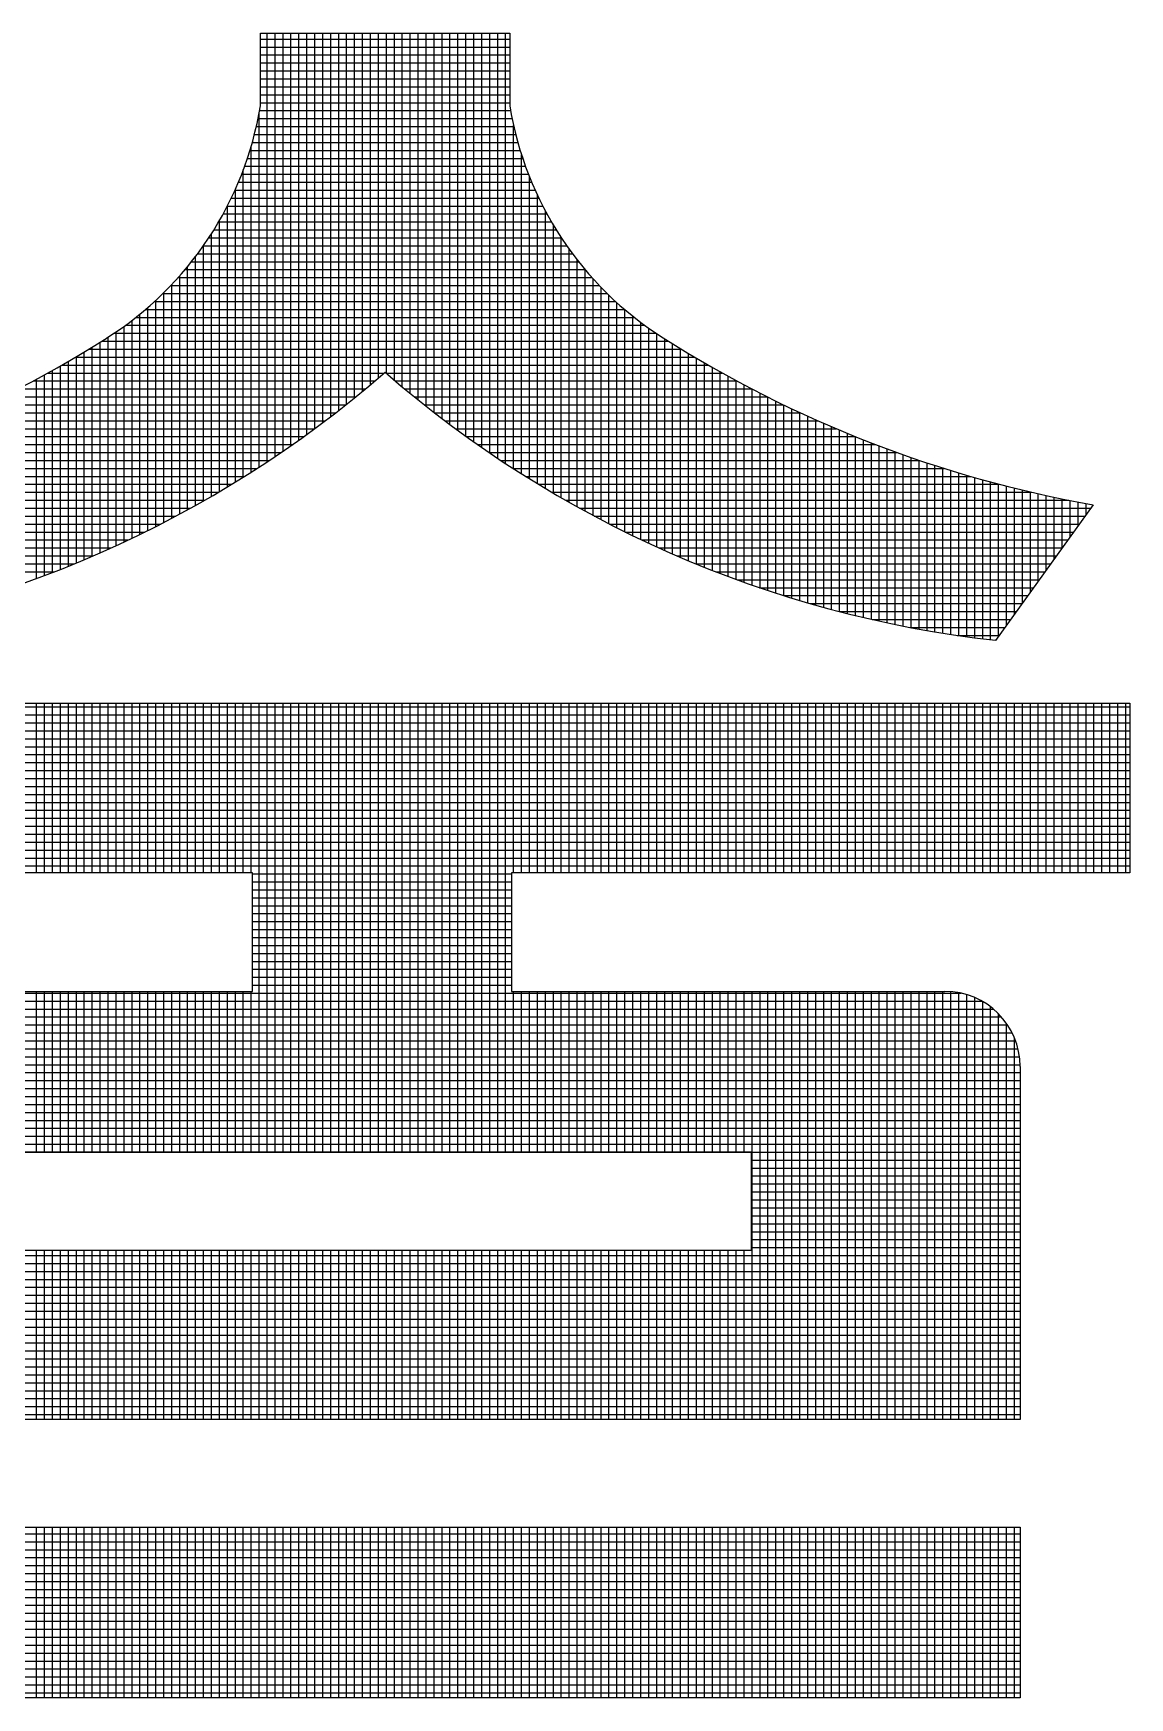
# Model space of a CAD drawing. Header units: inches. Extents: x 947 to 1788, y 0 to 594.
# Drawn here: x 1677.813 to 1680.208, y 102.36 to 105.995 of the extents above; entities that cross this region are included whole.
import ezdxf

# ---------------------------------------------------------------- set-up
doc = ezdxf.new("R2010")
doc.units = ezdxf.units.IN
doc.header["$MEASUREMENT"] = 0
doc.layers.add('BG ÇÑ±¹Áö¿ª³\xad¹æ±â¼úÁÖ½ÄÈ¸»ç CI', color=7, linetype='Continuous')

msp = doc.modelspace()

# ---------------------------------------------------------------- linework, layer by layer
at = {"layer": 'BG ÇÑ±¹Áö¿ª³\xad¹æ±â¼úÁÖ½ÄÈ¸»ç CI', "color": 7, "linetype": 'Continuous', "lineweight": 25}
for p, q in [((1678.3094, 105.8369), (1678.3094, 105.995)), ((1678.3094, 105.995), (1678.5817, 105.995)), ((1678.3094, 105.9823), (1678.854, 105.9823)), ((1678.3242, 105.0589), (1678.3242, 105.995)), ((1678.3415, 105.0705), (1678.3415, 105.995)), ((1678.3589, 105.0823), (1678.3589, 105.995)), ((1678.3762, 105.0943), (1678.3762, 105.995)), ((1678.3936, 105.1065), (1678.3936, 105.995)), ((1678.411, 105.119), (1678.411, 105.995)), ((1678.4283, 105.1317), (1678.4283, 105.995)), ((1678.4457, 105.1447), (1678.4457, 105.995)), ((1678.4631, 105.1578), (1678.4631, 105.995)), ((1678.4804, 105.1713), (1678.4804, 105.995)), ((1678.4978, 105.1849), (1678.4978, 105.995)), ((1678.5152, 105.1989), (1678.5152, 105.995)), ((1678.5325, 105.2131), (1678.5325, 105.995)), ((1678.5499, 105.2275), (1678.5499, 105.995)), ((1678.5673, 105.2423), (1678.5673, 105.995)), ((1678.5817, 105.995), (1678.854, 105.995)), ((1678.5846, 105.2523), (1678.5846, 105.995)), ((1678.602, 105.2373), (1678.602, 105.995)), ((1678.6193, 105.2227), (1678.6193, 105.995)), ((1678.6367, 105.2083), (1678.6367, 105.995)), ((1678.6541, 105.1942), (1678.6541, 105.995)), ((1678.6714, 105.1804), (1678.6714, 105.995)), ((1678.6888, 105.1668), (1678.6888, 105.995)), ((1678.7062, 105.1534), (1678.7062, 105.995)), ((1678.7235, 105.1403), (1678.7235, 105.995)), ((1678.7409, 105.1275), (1678.7409, 105.995)), ((1678.7583, 105.1148), (1678.7583, 105.995)), ((1678.7756, 105.1025), (1678.7756, 105.995)), ((1678.793, 105.0903), (1678.793, 105.995)), ((1678.8104, 105.0783), (1678.8104, 105.995)), ((1678.8277, 105.0666), (1678.8277, 105.995)), ((1678.8451, 105.0551), (1678.8451, 105.995)), ((1678.854, 105.995), (1678.854, 105.8369)), ((1678.3094, 105.9649), (1678.854, 105.9649)), ((1678.3094, 105.9476), (1678.854, 105.9476)), ((1678.3094, 105.9302), (1678.854, 105.9302)), ((1678.3094, 105.9128), (1678.854, 105.9128)), ((1678.3094, 105.8955), (1678.854, 105.8955)), ((1678.3094, 105.8781), (1678.854, 105.8781)), ((1678.3094, 105.8607), (1678.854, 105.8607)), ((1678.3076, 105.826), (1678.8559, 105.826)), ((1678.3094, 105.8434), (1678.854, 105.8434)), ((1678.3005, 105.7913), (1678.863, 105.7913)), ((1678.3043, 105.8086), (1678.8592, 105.8086)), ((1678.3068, 105.0476), (1678.3068, 105.8217)), ((1678.8624, 105.0438), (1678.8624, 105.7935)), ((1678.2917, 105.7565), (1678.8718, 105.7565)), ((1678.2963, 105.7739), (1678.8671, 105.7739)), ((1678.281, 105.7218), (1678.8824, 105.7218)), ((1678.2866, 105.7392), (1678.8769, 105.7392)), ((1678.2894, 105.0364), (1678.2894, 105.7487)), ((1678.8798, 105.0327), (1678.8798, 105.7298)), ((1678.2685, 105.6871), (1678.895, 105.6871)), ((1678.2721, 105.0254), (1678.2721, 105.6965)), ((1678.275, 105.7045), (1678.8885, 105.7045)), ((1678.8972, 105.0218), (1678.8972, 105.6815)), ((1678.2539, 105.6524), (1678.9095, 105.6524)), ((1678.2547, 105.0147), (1678.2547, 105.6541)), ((1678.2615, 105.6697), (1678.902, 105.6697)), ((1678.9145, 105.0112), (1678.9145, 105.6415)), ((1678.2372, 105.6176), (1678.9262, 105.6176)), ((1678.2373, 105.0041), (1678.2373, 105.6179)), ((1678.2458, 105.635), (1678.9176, 105.635)), ((1678.9319, 105.0007), (1678.9319, 105.6068)), ((1678.2182, 105.5829), (1678.9453, 105.5829)), ((1678.22, 104.9938), (1678.22, 105.5859)), ((1678.228, 105.6003), (1678.9355, 105.6003)), ((1678.9493, 104.9904), (1678.9493, 105.5761)), ((1678.1852, 104.9737), (1678.1852, 105.5313)), ((1678.1967, 105.5482), (1678.9668, 105.5482)), ((1678.2026, 104.9836), (1678.2026, 105.5573)), ((1678.2078, 105.5655), (1678.9557, 105.5655)), ((1678.9666, 104.9803), (1678.9666, 105.5484)), ((1678.159, 105.4961), (1679.0045, 105.4961)), ((1678.1679, 104.9639), (1678.1679, 105.5075)), ((1678.1723, 105.5134), (1678.9911, 105.5134)), ((1678.1849, 105.5308), (1678.9786, 105.5308)), ((1678.984, 104.9704), (1678.984, 105.5232)), ((1679.0014, 104.9607), (1679.0014, 105.5)), ((1678.1298, 105.4613), (1679.0337, 105.4613)), ((1678.1331, 104.9449), (1678.1331, 105.4651)), ((1678.1448, 105.4787), (1679.0186, 105.4787)), ((1678.1505, 104.9543), (1678.1505, 105.4855)), ((1679.0187, 104.9511), (1679.0187, 105.4786)), ((1679.0361, 104.9418), (1679.0361, 105.4587)), ((1678.0966, 105.4266), (1679.0669, 105.4266)), ((1678.0984, 104.9266), (1678.0984, 105.4284)), ((1678.1137, 105.444), (1679.0497, 105.444)), ((1678.1158, 104.9356), (1678.1158, 105.4461)), ((1679.0535, 104.9326), (1679.0535, 105.4401)), ((1679.0708, 104.9236), (1679.0708, 105.4228)), ((1678.0586, 105.3919), (1679.1048, 105.3919)), ((1678.0637, 104.909), (1678.0637, 105.3962)), ((1678.0783, 105.4093), (1679.0852, 105.4093)), ((1678.081, 104.9177), (1678.081, 105.4118)), ((1679.0882, 104.9148), (1679.0882, 105.4065)), ((1679.1056, 104.9061), (1679.1056, 105.3913)), ((1678.0116, 104.8839), (1678.0116, 105.3549)), ((1678.0147, 105.3572), (1679.1488, 105.3572)), ((1678.029, 104.8921), (1678.029, 105.3678)), ((1678.0375, 105.3745), (1679.1259, 105.3745)), ((1678.0463, 104.9004), (1678.0463, 105.3816)), ((1679.1229, 104.8976), (1679.1229, 105.3769)), ((1679.1403, 104.8893), (1679.1403, 105.3634)), ((1679.1576, 104.8812), (1679.1576, 105.3508)), ((1677.9595, 104.8603), (1677.9595, 105.3203)), ((1677.9629, 105.3224), (1679.2006, 105.3224)), ((1677.9769, 104.868), (1677.9769, 105.3313)), ((1677.9899, 105.3398), (1679.1736, 105.3398)), ((1677.9942, 104.8758), (1677.9942, 105.3427)), ((1679.175, 104.8732), (1679.175, 105.3388)), ((1679.1924, 104.8654), (1679.1924, 105.3276)), ((1679.2097, 104.8577), (1679.2097, 105.3167)), ((1677.89, 104.831), (1677.89, 105.2784)), ((1677.9059, 105.2877), (1679.2575, 105.2877)), ((1677.9074, 104.8381), (1677.9074, 105.2886)), ((1677.9248, 104.8453), (1677.9248, 105.299)), ((1677.9348, 105.3051), (1679.2286, 105.3051)), ((1677.9421, 104.8527), (1677.9421, 105.3095)), ((1679.2271, 104.8502), (1679.2271, 105.306)), ((1679.2445, 104.8429), (1679.2445, 105.2955)), ((1679.2618, 104.8357), (1679.2618, 105.2852)), ((1677.8379, 104.8107), (1677.8379, 105.2488)), ((1677.8454, 105.253), (1678.5797, 105.253)), ((1677.8553, 104.8174), (1677.8553, 105.2585)), ((1677.8727, 104.8241), (1677.8727, 105.2684)), ((1677.8761, 105.2703), (1679.2873, 105.2703)), ((1678.5838, 105.253), (1679.3181, 105.253)), ((1679.2792, 104.8287), (1679.2792, 105.275)), ((1679.2966, 104.8218), (1679.2966, 105.2651)), ((1679.3139, 104.8151), (1679.3139, 105.2553)), ((1679.3313, 104.8086), (1679.3313, 105.2457)), ((1677.7808, 105.2182), (1678.5388, 105.2182)), ((1677.8137, 105.2356), (1678.5595, 105.2356)), ((1677.8206, 104.8043), (1677.8206, 105.2393)), ((1678.604, 105.2356), (1679.3498, 105.2356)), ((1678.6247, 105.2182), (1679.3826, 105.2182)), ((1679.3487, 104.8022), (1679.3487, 105.2362)), ((1679.366, 104.7959), (1679.366, 105.227)), ((1679.3834, 104.7898), (1679.3834, 105.2179)), ((1679.4007, 104.7838), (1679.4007, 105.2089)), ((1677.7115, 105.1835), (1678.496, 105.1835)), ((1677.7468, 105.2009), (1678.5176, 105.2009)), ((1678.6458, 105.2009), (1679.4166, 105.2009)), ((1678.6674, 105.1835), (1679.4519, 105.1835)), ((1679.4181, 104.778), (1679.4181, 105.2001)), ((1679.4355, 104.7723), (1679.4355, 105.1915)), ((1679.4528, 104.7668), (1679.4528, 105.1831)), ((1679.4702, 104.7614), (1679.4702, 105.1748)), ((1677.5965, 105.1314), (1678.4279, 105.1314)), ((1677.6365, 105.1488), (1678.4512, 105.1488)), ((1677.6748, 105.1662), (1678.4739, 105.1662)), ((1678.6896, 105.1662), (1679.4887, 105.1662)), ((1678.7123, 105.1488), (1679.527, 105.1488)), ((1678.7355, 105.1314), (1679.567, 105.1314)), ((1679.4876, 104.7561), (1679.4876, 105.1667)), ((1679.5049, 104.751), (1679.5049, 105.1587)), ((1679.5223, 104.746), (1679.5223, 105.1509)), ((1679.5397, 104.7412), (1679.5397, 105.1432)), ((1679.557, 104.7365), (1679.557, 105.1357)), ((1677.5103, 105.0967), (1678.3797, 105.0967)), ((1677.5545, 105.1141), (1678.4041, 105.1141)), ((1678.7594, 105.1141), (1679.609, 105.1141)), ((1678.7838, 105.0967), (1679.6532, 105.0967)), ((1679.5744, 104.7319), (1679.5744, 105.1283)), ((1679.5918, 104.7275), (1679.5918, 105.1211)), ((1679.6091, 104.7232), (1679.6091, 105.114)), ((1679.6265, 104.7191), (1679.6265, 105.1071)), ((1679.6439, 104.715), (1679.6439, 105.1003)), ((1677.4137, 105.062), (1678.3288, 105.062)), ((1677.4635, 105.0793), (1678.3545, 105.0793)), ((1678.8089, 105.0793), (1679.7, 105.0793)), ((1678.8347, 105.062), (1679.7497, 105.062)), ((1679.6612, 104.7111), (1679.6612, 105.0936)), ((1679.6786, 104.7074), (1679.6786, 105.0871)), ((1679.6959, 104.7038), (1679.6959, 105.0808)), ((1679.7133, 104.7003), (1679.7133, 105.0746)), ((1679.7307, 104.6969), (1679.7307, 105.0685)), ((1679.748, 104.6937), (1679.748, 105.0625)), ((1677.3028, 105.0272), (1678.2749, 105.0272)), ((1677.3604, 105.0446), (1678.3022, 105.0446)), ((1678.8612, 105.0446), (1679.803, 105.0446)), ((1678.8885, 105.0272), (1679.8607, 105.0272)), ((1679.7654, 104.6906), (1679.7654, 105.0567)), ((1679.7828, 104.6876), (1679.7828, 105.051)), ((1679.8001, 104.6848), (1679.8001, 105.0455)), ((1679.8175, 104.682), (1679.8175, 105.0401)), ((1679.8349, 104.6794), (1679.8349, 105.0348)), ((1679.8522, 104.677), (1679.8522, 105.0297)), ((1679.8696, 104.6746), (1679.8696, 105.0247)), ((1677.1691, 104.9925), (1678.2178, 104.9925)), ((1677.2396, 105.0099), (1678.2468, 105.0099)), ((1678.9167, 105.0099), (1679.9239, 105.0099)), ((1678.9457, 104.9925), (1679.9943, 104.9925)), ((1679.887, 104.6724), (1679.887, 105.0198)), ((1679.9043, 104.6704), (1679.9043, 105.0151)), ((1679.9217, 104.6782), (1679.9217, 105.0104)), ((1679.939, 104.7023), (1679.939, 105.006)), ((1679.9564, 104.7264), (1679.9564, 105.0016)), ((1679.9738, 104.7505), (1679.9738, 104.9974)), ((1679.9911, 104.7745), (1679.9911, 104.9932)), ((1680.0085, 104.7986), (1680.0085, 104.9893)), ((1677.0402, 104.9578), (1678.1569, 104.9578)), ((1677.0884, 104.9751), (1678.1879, 104.9751)), ((1678.9756, 104.9751), (1680.0751, 104.9751)), ((1679.0066, 104.9578), (1680.1233, 104.9578)), ((1680.1286, 104.9651), (1679.9151, 104.6691)), ((1680.0259, 104.8227), (1680.0259, 104.9854)), ((1680.0432, 104.8468), (1680.0432, 104.9817)), ((1680.0606, 104.8709), (1680.0606, 104.9781)), ((1680.078, 104.8949), (1680.078, 104.9746)), ((1680.0953, 104.919), (1680.0953, 104.9712)), ((1680.1127, 104.9431), (1680.1127, 104.968)), ((1677.0527, 104.9404), (1678.1248, 104.9404)), ((1677.0652, 104.923), (1678.0916, 104.923)), ((1679.0386, 104.9404), (1680.1108, 104.9404)), ((1679.0719, 104.923), (1680.0982, 104.923)), ((1677.0777, 104.9057), (1678.057, 104.9057)), ((1677.0903, 104.8883), (1678.0211, 104.8883)), ((1679.1064, 104.9057), (1680.0857, 104.9057)), ((1679.1424, 104.8883), (1680.0732, 104.8883)), ((1677.1028, 104.871), (1677.9835, 104.871)), ((1677.1153, 104.8536), (1677.9442, 104.8536)), ((1679.18, 104.871), (1680.0607, 104.871)), ((1679.2193, 104.8536), (1680.0482, 104.8536)), ((1677.1278, 104.8362), (1677.9028, 104.8362)), ((1677.1404, 104.8189), (1677.8592, 104.8189)), ((1679.2606, 104.8362), (1680.0356, 104.8362)), ((1679.3042, 104.8189), (1680.0231, 104.8189)), ((1679.3505, 104.8015), (1680.0106, 104.8015)), ((1679.3998, 104.7841), (1679.9981, 104.7841)), ((1679.4528, 104.7668), (1679.9855, 104.7668)), ((1679.5105, 104.7494), (1679.973, 104.7494)), ((1679.574, 104.732), (1679.9605, 104.732)), ((1679.6455, 104.7147), (1679.948, 104.7147)), ((1679.7286, 104.6973), (1679.9354, 104.6973)), ((1679.8314, 104.6799), (1679.9229, 104.6799)), ((1676.9361, 104.5316), (1680.2082, 104.5316)), ((1676.9361, 104.5237), (1680.2082, 104.5237)), ((1677.8206, 104.1612), (1677.8206, 104.5316)), ((1677.8379, 104.1612), (1677.8379, 104.5316)), ((1677.8553, 104.1612), (1677.8553, 104.5316)), ((1677.8727, 104.1612), (1677.8727, 104.5316)), ((1677.89, 104.1612), (1677.89, 104.5316)), ((1677.9074, 104.1612), (1677.9074, 104.5316)), ((1677.9248, 104.1612), (1677.9248, 104.5316)), ((1677.9421, 104.1612), (1677.9421, 104.5316)), ((1677.9595, 104.1612), (1677.9595, 104.5316)), ((1677.9769, 104.1612), (1677.9769, 104.5316)), ((1677.9942, 104.1612), (1677.9942, 104.5316)), ((1678.0116, 104.1612), (1678.0116, 104.5316)), ((1678.029, 104.1612), (1678.029, 104.5316)), ((1678.0463, 104.1612), (1678.0463, 104.5316)), ((1678.0637, 104.1612), (1678.0637, 104.5316)), ((1678.081, 104.1612), (1678.081, 104.5316)), ((1678.0984, 104.1612), (1678.0984, 104.5316)), ((1678.1158, 104.1612), (1678.1158, 104.5316)), ((1678.1331, 104.1612), (1678.1331, 104.5316)), ((1678.1505, 104.1612), (1678.1505, 104.5316)), ((1678.1679, 104.1612), (1678.1679, 104.5316)), ((1678.1852, 104.1612), (1678.1852, 104.5316)), ((1678.2026, 104.1612), (1678.2026, 104.5316)), ((1678.22, 104.1612), (1678.22, 104.5316)), ((1678.2373, 104.1612), (1678.2373, 104.5316)), ((1678.2547, 104.1612), (1678.2547, 104.5316)), ((1678.2721, 104.1612), (1678.2721, 104.5316)), ((1678.2894, 104.1612), (1678.2894, 104.5316)), ((1678.3068, 103.5512), (1678.3068, 104.5316)), ((1678.3242, 103.5512), (1678.3242, 104.5316)), ((1678.3415, 103.5512), (1678.3415, 104.5316)), ((1678.3589, 103.5512), (1678.3589, 104.5316)), ((1678.3762, 103.5512), (1678.3762, 104.5316)), ((1678.3936, 103.5512), (1678.3936, 104.5316)), ((1678.411, 103.5512), (1678.411, 104.5316)), ((1678.4283, 103.5512), (1678.4283, 104.5316)), ((1678.4457, 103.5512), (1678.4457, 104.5316)), ((1678.4631, 103.5512), (1678.4631, 104.5316)), ((1678.4804, 103.5512), (1678.4804, 104.5316)), ((1678.4978, 103.5512), (1678.4978, 104.5316)), ((1678.5152, 103.5512), (1678.5152, 104.5316)), ((1678.5325, 103.5512), (1678.5325, 104.5316)), ((1678.5499, 103.5512), (1678.5499, 104.5316)), ((1678.5673, 103.5512), (1678.5673, 104.5316)), ((1678.5846, 103.5512), (1678.5846, 104.5316)), ((1678.602, 103.5512), (1678.602, 104.5316)), ((1678.6193, 103.5512), (1678.6193, 104.5316)), ((1678.6367, 103.5512), (1678.6367, 104.5316)), ((1678.6541, 103.5512), (1678.6541, 104.5316)), ((1678.6714, 103.5512), (1678.6714, 104.5316)), ((1678.6888, 103.5512), (1678.6888, 104.5316)), ((1678.7062, 103.5512), (1678.7062, 104.5316)), ((1678.7235, 103.5512), (1678.7235, 104.5316)), ((1678.7409, 103.5512), (1678.7409, 104.5316)), ((1678.7583, 103.5512), (1678.7583, 104.5316)), ((1678.7756, 103.5512), (1678.7756, 104.5316)), ((1678.793, 103.5512), (1678.793, 104.5316)), ((1678.8104, 103.5512), (1678.8104, 104.5316)), ((1678.8277, 103.5512), (1678.8277, 104.5316)), ((1678.8451, 103.5512), (1678.8451, 104.5316)), ((1678.8624, 104.1612), (1678.8624, 104.5316)), ((1678.8798, 104.1612), (1678.8798, 104.5316)), ((1678.8972, 104.1612), (1678.8972, 104.5316)), ((1678.9145, 104.1612), (1678.9145, 104.5316)), ((1678.9319, 104.1612), (1678.9319, 104.5316)), ((1678.9493, 104.1612), (1678.9493, 104.5316)), ((1678.9666, 104.1612), (1678.9666, 104.5316)), ((1678.984, 104.1612), (1678.984, 104.5316)), ((1679.0014, 104.1612), (1679.0014, 104.5316)), ((1679.0187, 104.1612), (1679.0187, 104.5316)), ((1679.0361, 104.1612), (1679.0361, 104.5316)), ((1679.0535, 104.1612), (1679.0535, 104.5316)), ((1679.0708, 104.1612), (1679.0708, 104.5316)), ((1679.0882, 104.1612), (1679.0882, 104.5316)), ((1679.1056, 104.1612), (1679.1056, 104.5316)), ((1679.1229, 104.1612), (1679.1229, 104.5316)), ((1679.1403, 104.1612), (1679.1403, 104.5316)), ((1679.1576, 104.1612), (1679.1576, 104.5316)), ((1679.175, 104.1612), (1679.175, 104.5316)), ((1679.1924, 104.1612), (1679.1924, 104.5316)), ((1679.2097, 104.1612), (1679.2097, 104.5316)), ((1679.2271, 104.1612), (1679.2271, 104.5316)), ((1679.2445, 104.1612), (1679.2445, 104.5316)), ((1679.2618, 104.1612), (1679.2618, 104.5316)), ((1679.2792, 104.1612), (1679.2792, 104.5316)), ((1679.2966, 104.1612), (1679.2966, 104.5316)), ((1679.3139, 104.1612), (1679.3139, 104.5316)), ((1679.3313, 104.1612), (1679.3313, 104.5316)), ((1679.3487, 104.1612), (1679.3487, 104.5316)), ((1679.366, 104.1612), (1679.366, 104.5316)), ((1679.3834, 104.1612), (1679.3834, 104.5316)), ((1679.4007, 104.1612), (1679.4007, 104.5316)), ((1679.4181, 104.1612), (1679.4181, 104.5316)), ((1679.4355, 104.1612), (1679.4355, 104.5316)), ((1679.4528, 104.1612), (1679.4528, 104.5316)), ((1679.4702, 104.1612), (1679.4702, 104.5316)), ((1679.4876, 104.1612), (1679.4876, 104.5316)), ((1679.5049, 104.1612), (1679.5049, 104.5316)), ((1679.5223, 104.1612), (1679.5223, 104.5316)), ((1679.5397, 104.1612), (1679.5397, 104.5316)), ((1679.557, 104.1612), (1679.557, 104.5316)), ((1679.5744, 104.1612), (1679.5744, 104.5316)), ((1679.5918, 104.1612), (1679.5918, 104.5316)), ((1679.6091, 104.1612), (1679.6091, 104.5316)), ((1679.6265, 104.1612), (1679.6265, 104.5316)), ((1679.6439, 104.1612), (1679.6439, 104.5316)), ((1679.6612, 104.1612), (1679.6612, 104.5316)), ((1679.6786, 104.1612), (1679.6786, 104.5316)), ((1679.6959, 104.1612), (1679.6959, 104.5316)), ((1679.7133, 104.1612), (1679.7133, 104.5316)), ((1679.7307, 104.1612), (1679.7307, 104.5316)), ((1679.748, 104.1612), (1679.748, 104.5316)), ((1679.7654, 104.1612), (1679.7654, 104.5316)), ((1679.7828, 104.1612), (1679.7828, 104.5316)), ((1679.8001, 104.1612), (1679.8001, 104.5316)), ((1679.8175, 104.1612), (1679.8175, 104.5316)), ((1679.8349, 104.1612), (1679.8349, 104.5316)), ((1679.8522, 104.1612), (1679.8522, 104.5316)), ((1679.8696, 104.1612), (1679.8696, 104.5316)), ((1679.887, 104.1612), (1679.887, 104.5316)), ((1679.9043, 104.1612), (1679.9043, 104.5316)), ((1679.9217, 104.1612), (1679.9217, 104.5316)), ((1679.939, 104.1612), (1679.939, 104.5316)), ((1679.9564, 104.1612), (1679.9564, 104.5316)), ((1679.9738, 104.1612), (1679.9738, 104.5316)), ((1679.9911, 104.1612), (1679.9911, 104.5316)), ((1680.0085, 104.1612), (1680.0085, 104.5316)), ((1680.0259, 104.1612), (1680.0259, 104.5316)), ((1680.0432, 104.1612), (1680.0432, 104.5316)), ((1680.0606, 104.1612), (1680.0606, 104.5316)), ((1680.078, 104.1612), (1680.078, 104.5316)), ((1680.0953, 104.1612), (1680.0953, 104.5316)), ((1680.1127, 104.1612), (1680.1127, 104.5316)), ((1680.1301, 104.1612), (1680.1301, 104.5316)), ((1680.1474, 104.1612), (1680.1474, 104.5316)), ((1680.1648, 104.1612), (1680.1648, 104.5316)), ((1680.1822, 104.1612), (1680.1822, 104.5316)), ((1680.1995, 104.1612), (1680.1995, 104.5316)), ((1680.2082, 104.5316), (1680.2082, 104.1612)), ((1676.9361, 104.5063), (1680.2082, 104.5063)), ((1676.9361, 104.4889), (1680.2082, 104.4889)), ((1676.9361, 104.4716), (1680.2082, 104.4716)), ((1676.9361, 104.4542), (1680.2082, 104.4542)), ((1676.9361, 104.4368), (1680.2082, 104.4368)), ((1676.9361, 104.4195), (1680.2082, 104.4195)), ((1676.9361, 104.4021), (1680.2082, 104.4021)), ((1676.9361, 104.3847), (1680.2082, 104.3847)), ((1676.9361, 104.3674), (1680.2082, 104.3674)), ((1676.9361, 104.35), (1680.2082, 104.35)), ((1676.9361, 104.3327), (1680.2082, 104.3327)), ((1676.9361, 104.3153), (1680.2082, 104.3153)), ((1676.9361, 104.2979), (1680.2082, 104.2979)), ((1676.9361, 104.2806), (1680.2082, 104.2806)), ((1676.9361, 104.2632), (1680.2082, 104.2632)), ((1676.9361, 104.2458), (1680.2082, 104.2458)), ((1676.9361, 104.2285), (1680.2082, 104.2285)), ((1676.9361, 104.2111), (1680.2082, 104.2111)), ((1676.9361, 104.1937), (1680.2082, 104.1937)), ((1676.9361, 104.1764), (1680.2082, 104.1764)), ((1678.2918, 104.1612), (1676.9361, 104.1612)), ((1678.2918, 103.9024), (1678.2918, 104.1612)), ((1678.2918, 104.159), (1678.8576, 104.159)), ((1680.2082, 104.1612), (1678.8576, 104.1612)), ((1678.8576, 104.1612), (1678.8576, 103.9024)), ((1678.2918, 104.1416), (1678.8576, 104.1416)), ((1678.2918, 104.1243), (1678.8576, 104.1243)), ((1678.2918, 104.1069), (1678.8576, 104.1069)), ((1678.2918, 104.0896), (1678.8576, 104.0896)), ((1678.2918, 104.0722), (1678.8576, 104.0722)), ((1678.2918, 104.0548), (1678.8576, 104.0548)), ((1678.2918, 104.0375), (1678.8576, 104.0375)), ((1678.2918, 104.0201), (1678.8576, 104.0201)), ((1678.2918, 104.0027), (1678.8576, 104.0027)), ((1678.2918, 103.9854), (1678.8576, 103.9854)), ((1678.2918, 103.968), (1678.8576, 103.968)), ((1678.2918, 103.9506), (1678.8576, 103.9506)), ((1678.2918, 103.9333), (1678.8576, 103.9333)), ((1677.2041, 103.9024), (1678.2918, 103.9024)), ((1677.2041, 103.8985), (1679.8398, 103.8985)), ((1677.8206, 103.5512), (1677.8206, 103.9024)), ((1677.8379, 103.5512), (1677.8379, 103.9024)), ((1677.8553, 103.5512), (1677.8553, 103.9024)), ((1677.8727, 103.5512), (1677.8727, 103.9024)), ((1677.89, 103.5512), (1677.89, 103.9024)), ((1677.9074, 103.5512), (1677.9074, 103.9024)), ((1677.9248, 103.5512), (1677.9248, 103.9024)), ((1677.9421, 103.5512), (1677.9421, 103.9024)), ((1677.9595, 103.5512), (1677.9595, 103.9024)), ((1677.9769, 103.5512), (1677.9769, 103.9024)), ((1677.9942, 103.5512), (1677.9942, 103.9024)), ((1678.0116, 103.5512), (1678.0116, 103.9024)), ((1678.029, 103.5512), (1678.029, 103.9024)), ((1678.0463, 103.5512), (1678.0463, 103.9024)), ((1678.0637, 103.5512), (1678.0637, 103.9024)), ((1678.081, 103.5512), (1678.081, 103.9024)), ((1678.0984, 103.5512), (1678.0984, 103.9024)), ((1678.1158, 103.5512), (1678.1158, 103.9024)), ((1678.1331, 103.5512), (1678.1331, 103.9024)), ((1678.1505, 103.5512), (1678.1505, 103.9024)), ((1678.1679, 103.5512), (1678.1679, 103.9024)), ((1678.1852, 103.5512), (1678.1852, 103.9024)), ((1678.2026, 103.5512), (1678.2026, 103.9024)), ((1678.22, 103.5512), (1678.22, 103.9024)), ((1678.2373, 103.5512), (1678.2373, 103.9024)), ((1678.2547, 103.5512), (1678.2547, 103.9024)), ((1678.2721, 103.5512), (1678.2721, 103.9024)), ((1678.2894, 103.5512), (1678.2894, 103.9024)), ((1678.2918, 103.9159), (1678.8576, 103.9159)), ((1678.8576, 103.9024), (1679.8047, 103.9024)), ((1678.8624, 103.5512), (1678.8624, 103.9024)), ((1678.8798, 103.5512), (1678.8798, 103.9024)), ((1678.8972, 103.5512), (1678.8972, 103.9024)), ((1678.9145, 103.5512), (1678.9145, 103.9024)), ((1678.9319, 103.5512), (1678.9319, 103.9024)), ((1678.9493, 103.5512), (1678.9493, 103.9024)), ((1678.9666, 103.5512), (1678.9666, 103.9024)), ((1678.984, 103.5512), (1678.984, 103.9024)), ((1679.0014, 103.5512), (1679.0014, 103.9024)), ((1679.0187, 103.5512), (1679.0187, 103.9024)), ((1679.0361, 103.5512), (1679.0361, 103.9024)), ((1679.0535, 103.5512), (1679.0535, 103.9024)), ((1679.0708, 103.5512), (1679.0708, 103.9024)), ((1679.0882, 103.5512), (1679.0882, 103.9024)), ((1679.1056, 103.5512), (1679.1056, 103.9024)), ((1679.1229, 103.5512), (1679.1229, 103.9024)), ((1679.1403, 103.5512), (1679.1403, 103.9024)), ((1679.1576, 103.5512), (1679.1576, 103.9024)), ((1679.175, 103.5512), (1679.175, 103.9024)), ((1679.1924, 103.5512), (1679.1924, 103.9024)), ((1679.2097, 103.5512), (1679.2097, 103.9024)), ((1679.2271, 103.5512), (1679.2271, 103.9024)), ((1679.2445, 103.5512), (1679.2445, 103.9024)), ((1679.2618, 103.5512), (1679.2618, 103.9024)), ((1679.2792, 103.5512), (1679.2792, 103.9024)), ((1679.2966, 103.5512), (1679.2966, 103.9024)), ((1679.3139, 103.5512), (1679.3139, 103.9024)), ((1679.3313, 103.5512), (1679.3313, 103.9024)), ((1679.3487, 103.5512), (1679.3487, 103.9024)), ((1679.366, 103.5512), (1679.366, 103.9024)), ((1679.3834, 102.9673), (1679.3834, 103.9024)), ((1679.4007, 102.9673), (1679.4007, 103.9024)), ((1679.4181, 102.9673), (1679.4181, 103.9024)), ((1679.4355, 102.9673), (1679.4355, 103.9024)), ((1679.4528, 102.9673), (1679.4528, 103.9024)), ((1679.4702, 102.9673), (1679.4702, 103.9024)), ((1679.4876, 102.9673), (1679.4876, 103.9024)), ((1679.5049, 102.9673), (1679.5049, 103.9024)), ((1679.5223, 102.9673), (1679.5223, 103.9024)), ((1679.5397, 102.9673), (1679.5397, 103.9024)), ((1679.557, 102.9673), (1679.557, 103.9024)), ((1679.5744, 102.9673), (1679.5744, 103.9024)), ((1679.5918, 102.9673), (1679.5918, 103.9024)), ((1679.6091, 102.9673), (1679.6091, 103.9024)), ((1679.6265, 102.9673), (1679.6265, 103.9024)), ((1679.6439, 102.9673), (1679.6439, 103.9024)), ((1679.6612, 102.9673), (1679.6612, 103.9024)), ((1679.6786, 102.9673), (1679.6786, 103.9024)), ((1679.6959, 102.9673), (1679.6959, 103.9024)), ((1679.7133, 102.9673), (1679.7133, 103.9024)), ((1679.7307, 102.9673), (1679.7307, 103.9024)), ((1679.748, 102.9673), (1679.748, 103.9024)), ((1679.7654, 102.9673), (1679.7654, 103.9024)), ((1679.7828, 102.9673), (1679.7828, 103.9024)), ((1679.8001, 102.9673), (1679.8001, 103.9024)), ((1679.8175, 102.9673), (1679.8175, 103.9019)), ((1679.8349, 102.9673), (1679.8349, 103.8996)), ((1679.8522, 102.9673), (1679.8522, 103.8953)), ((1677.2041, 103.8812), (1679.8853, 103.8812)), ((1677.2041, 103.8638), (1679.9103, 103.8638)), ((1679.8696, 102.9673), (1679.8696, 103.889)), ((1679.887, 102.9673), (1679.887, 103.8802)), ((1679.9043, 102.9673), (1679.9043, 103.8686)), ((1677.2041, 103.8465), (1679.928, 103.8465)), ((1677.2041, 103.8291), (1679.9413, 103.8291)), ((1679.9217, 102.9673), (1679.9217, 103.8533)), ((1679.939, 102.9673), (1679.939, 103.8324)), ((1677.2041, 103.8117), (1679.9514, 103.8117)), ((1677.2041, 103.7944), (1679.9589, 103.7944)), ((1679.9564, 102.9673), (1679.9564, 103.8007)), ((1677.2041, 103.777), (1679.9641, 103.777)), ((1677.2041, 103.7596), (1679.9674, 103.7596)), ((1677.2041, 103.7423), (1679.9687, 103.7423)), ((1677.2041, 103.7249), (1679.9687, 103.7249)), ((1679.9687, 103.7383), (1679.9687, 102.9673)), ((1677.2041, 103.7075), (1679.9687, 103.7075)), ((1677.2041, 103.6902), (1679.9687, 103.6902)), ((1677.2041, 103.6728), (1679.9687, 103.6728)), ((1677.2041, 103.6554), (1679.9687, 103.6554)), ((1677.2041, 103.6381), (1679.9687, 103.6381)), ((1677.2041, 103.6207), (1679.9687, 103.6207)), ((1677.2041, 103.6033), (1679.9687, 103.6033)), ((1677.2041, 103.586), (1679.9687, 103.586)), ((1677.2041, 103.5686), (1679.9687, 103.5686)), ((1677.2041, 103.5513), (1679.9687, 103.5513)), ((1679.3821, 103.5512), (1677.2041, 103.5512)), ((1679.3821, 103.3371), (1679.3821, 103.5512)), ((1679.3821, 103.5339), (1679.9687, 103.5339)), ((1679.3821, 103.5165), (1679.9687, 103.5165)), ((1679.3821, 103.4992), (1679.9687, 103.4992)), ((1679.3821, 103.4818), (1679.9687, 103.4818)), ((1679.3821, 103.4644), (1679.9687, 103.4644)), ((1679.3821, 103.4471), (1679.9687, 103.4471)), ((1679.3821, 103.4297), (1679.9687, 103.4297)), ((1679.3821, 103.4123), (1679.9687, 103.4123)), ((1679.3821, 103.395), (1679.9687, 103.395)), ((1679.3821, 103.3776), (1679.9687, 103.3776)), ((1679.3821, 103.3602), (1679.9687, 103.3602)), ((1677.2041, 103.3371), (1679.3821, 103.3371)), ((1677.2041, 103.3255), (1679.9687, 103.3255)), ((1677.8206, 102.9673), (1677.8206, 103.3371)), ((1677.8379, 102.9673), (1677.8379, 103.3371)), ((1677.8553, 102.9673), (1677.8553, 103.3371)), ((1677.8727, 102.9673), (1677.8727, 103.3371)), ((1677.89, 102.9673), (1677.89, 103.3371)), ((1677.9074, 102.9673), (1677.9074, 103.3371)), ((1677.9248, 102.9673), (1677.9248, 103.3371)), ((1677.9421, 102.9673), (1677.9421, 103.3371)), ((1677.9595, 102.9673), (1677.9595, 103.3371)), ((1677.9769, 102.9673), (1677.9769, 103.3371)), ((1677.9942, 102.9673), (1677.9942, 103.3371)), ((1678.0116, 102.9673), (1678.0116, 103.3371)), ((1678.029, 102.9673), (1678.029, 103.3371)), ((1678.0463, 102.9673), (1678.0463, 103.3371)), ((1678.0637, 102.9673), (1678.0637, 103.3371)), ((1678.081, 102.9673), (1678.081, 103.3371)), ((1678.0984, 102.9673), (1678.0984, 103.3371)), ((1678.1158, 102.9673), (1678.1158, 103.3371)), ((1678.1331, 102.9673), (1678.1331, 103.3371)), ((1678.1505, 102.9673), (1678.1505, 103.3371)), ((1678.1679, 102.9673), (1678.1679, 103.3371)), ((1678.1852, 102.9673), (1678.1852, 103.3371)), ((1678.2026, 102.9673), (1678.2026, 103.3371)), ((1678.22, 102.9673), (1678.22, 103.3371)), ((1678.2373, 102.9673), (1678.2373, 103.3371)), ((1678.2547, 102.9673), (1678.2547, 103.3371)), ((1678.2721, 102.9673), (1678.2721, 103.3371)), ((1678.2894, 102.9673), (1678.2894, 103.3371)), ((1678.3068, 102.9673), (1678.3068, 103.3371)), ((1678.3242, 102.9673), (1678.3242, 103.3371)), ((1678.3415, 102.9673), (1678.3415, 103.3371)), ((1678.3589, 102.9673), (1678.3589, 103.3371)), ((1678.3762, 102.9673), (1678.3762, 103.3371)), ((1678.3936, 102.9673), (1678.3936, 103.3371)), ((1678.411, 102.9673), (1678.411, 103.3371)), ((1678.4283, 102.9673), (1678.4283, 103.3371)), ((1678.4457, 102.9673), (1678.4457, 103.3371)), ((1678.4631, 102.9673), (1678.4631, 103.3371)), ((1678.4804, 102.9673), (1678.4804, 103.3371)), ((1678.4978, 102.9673), (1678.4978, 103.3371)), ((1678.5152, 102.9673), (1678.5152, 103.3371)), ((1678.5325, 102.9673), (1678.5325, 103.3371)), ((1678.5499, 102.9673), (1678.5499, 103.3371)), ((1678.5673, 102.9673), (1678.5673, 103.3371)), ((1678.5846, 102.9673), (1678.5846, 103.3371)), ((1678.602, 102.9673), (1678.602, 103.3371)), ((1678.6193, 102.9673), (1678.6193, 103.3371)), ((1678.6367, 102.9673), (1678.6367, 103.3371)), ((1678.6541, 102.9673), (1678.6541, 103.3371)), ((1678.6714, 102.9673), (1678.6714, 103.3371)), ((1678.6888, 102.9673), (1678.6888, 103.3371)), ((1678.7062, 102.9673), (1678.7062, 103.3371)), ((1678.7235, 102.9673), (1678.7235, 103.3371)), ((1678.7409, 102.9673), (1678.7409, 103.3371)), ((1678.7583, 102.9673), (1678.7583, 103.3371)), ((1678.7756, 102.9673), (1678.7756, 103.3371)), ((1678.793, 102.9673), (1678.793, 103.3371)), ((1678.8104, 102.9673), (1678.8104, 103.3371)), ((1678.8277, 102.9673), (1678.8277, 103.3371)), ((1678.8451, 102.9673), (1678.8451, 103.3371)), ((1678.8624, 102.9673), (1678.8624, 103.3371)), ((1678.8798, 102.9673), (1678.8798, 103.3371)), ((1678.8972, 102.9673), (1678.8972, 103.3371)), ((1678.9145, 102.9673), (1678.9145, 103.3371)), ((1678.9319, 102.9673), (1678.9319, 103.3371)), ((1678.9493, 102.9673), (1678.9493, 103.3371)), ((1678.9666, 102.9673), (1678.9666, 103.3371)), ((1678.984, 102.9673), (1678.984, 103.3371)), ((1679.0014, 102.9673), (1679.0014, 103.3371)), ((1679.0187, 102.9673), (1679.0187, 103.3371)), ((1679.0361, 102.9673), (1679.0361, 103.3371)), ((1679.0535, 102.9673), (1679.0535, 103.3371)), ((1679.0708, 102.9673), (1679.0708, 103.3371)), ((1679.0882, 102.9673), (1679.0882, 103.3371)), ((1679.1056, 102.9673), (1679.1056, 103.3371)), ((1679.1229, 102.9673), (1679.1229, 103.3371)), ((1679.1403, 102.9673), (1679.1403, 103.3371)), ((1679.1576, 102.9673), (1679.1576, 103.3371)), ((1679.175, 102.9673), (1679.175, 103.3371)), ((1679.1924, 102.9673), (1679.1924, 103.3371)), ((1679.2097, 102.9673), (1679.2097, 103.3371)), ((1679.2271, 102.9673), (1679.2271, 103.3371)), ((1679.2445, 102.9673), (1679.2445, 103.3371)), ((1679.2618, 102.9673), (1679.2618, 103.3371)), ((1679.2792, 102.9673), (1679.2792, 103.3371)), ((1679.2966, 102.9673), (1679.2966, 103.3371)), ((1679.3139, 102.9673), (1679.3139, 103.3371)), ((1679.3313, 102.9673), (1679.3313, 103.3371)), ((1679.3487, 102.9673), (1679.3487, 103.3371)), ((1679.366, 102.9673), (1679.366, 103.3371)), ((1679.3821, 103.3429), (1679.9687, 103.3429)), ((1677.2041, 103.3082), (1679.9687, 103.3082)), ((1677.2041, 103.2908), (1679.9687, 103.2908)), ((1677.2041, 103.2734), (1679.9687, 103.2734)), ((1677.2041, 103.2561), (1679.9687, 103.2561)), ((1677.2041, 103.2387), (1679.9687, 103.2387)), ((1677.2041, 103.2213), (1679.9687, 103.2213)), ((1677.2041, 103.204), (1679.9687, 103.204)), ((1677.2041, 103.1866), (1679.9687, 103.1866)), ((1677.2041, 103.1692), (1679.9687, 103.1692)), ((1677.2041, 103.1519), (1679.9687, 103.1519)), ((1677.2041, 103.1345), (1679.9687, 103.1345)), ((1677.2041, 103.1171), (1679.9687, 103.1171)), ((1677.2041, 103.0998), (1679.9687, 103.0998)), ((1677.2041, 103.0824), (1679.9687, 103.0824)), ((1677.2041, 103.065), (1679.9687, 103.065)), ((1677.2041, 103.0477), (1679.9687, 103.0477)), ((1677.2041, 103.0303), (1679.9687, 103.0303)), ((1677.2041, 103.013), (1679.9687, 103.013)), ((1677.2041, 102.9956), (1679.9687, 102.9956)), ((1677.2041, 102.9782), (1679.9687, 102.9782)), ((1679.9687, 102.9673), (1677.7803, 102.9673)), ((1677.7803, 102.732), (1679.9687, 102.732)), ((1677.8206, 102.3597), (1677.8206, 102.732)), ((1677.8379, 102.3597), (1677.8379, 102.732)), ((1677.8553, 102.3597), (1677.8553, 102.732)), ((1677.8727, 102.3597), (1677.8727, 102.732)), ((1677.89, 102.3597), (1677.89, 102.732)), ((1677.9074, 102.3597), (1677.9074, 102.732)), ((1677.9248, 102.3597), (1677.9248, 102.732)), ((1677.9421, 102.3597), (1677.9421, 102.732)), ((1677.9595, 102.3597), (1677.9595, 102.732)), ((1677.9769, 102.3597), (1677.9769, 102.732)), ((1677.9942, 102.3597), (1677.9942, 102.732)), ((1678.0116, 102.3597), (1678.0116, 102.732)), ((1678.029, 102.3597), (1678.029, 102.732)), ((1678.0463, 102.3597), (1678.0463, 102.732)), ((1678.0637, 102.3597), (1678.0637, 102.732)), ((1678.081, 102.3597), (1678.081, 102.732)), ((1678.0984, 102.3597), (1678.0984, 102.732)), ((1678.1158, 102.3597), (1678.1158, 102.732)), ((1678.1331, 102.3597), (1678.1331, 102.732)), ((1678.1505, 102.3597), (1678.1505, 102.732)), ((1678.1679, 102.3597), (1678.1679, 102.732)), ((1678.1852, 102.3597), (1678.1852, 102.732)), ((1678.2026, 102.3597), (1678.2026, 102.732)), ((1678.22, 102.3597), (1678.22, 102.732)), ((1678.2373, 102.3597), (1678.2373, 102.732)), ((1678.2547, 102.3597), (1678.2547, 102.732)), ((1678.2721, 102.3597), (1678.2721, 102.732)), ((1678.2894, 102.3597), (1678.2894, 102.732)), ((1678.3068, 102.3597), (1678.3068, 102.732)), ((1678.3242, 102.3597), (1678.3242, 102.732)), ((1678.3415, 102.3597), (1678.3415, 102.732)), ((1678.3589, 102.3597), (1678.3589, 102.732)), ((1678.3762, 102.3597), (1678.3762, 102.732)), ((1678.3936, 102.3597), (1678.3936, 102.732)), ((1678.411, 102.3597), (1678.411, 102.732)), ((1678.4283, 102.3597), (1678.4283, 102.732)), ((1678.4457, 102.3597), (1678.4457, 102.732)), ((1678.4631, 102.3597), (1678.4631, 102.732)), ((1678.4804, 102.3597), (1678.4804, 102.732)), ((1678.4978, 102.3597), (1678.4978, 102.732)), ((1678.5152, 102.3597), (1678.5152, 102.732)), ((1678.5325, 102.3597), (1678.5325, 102.732)), ((1678.5499, 102.3597), (1678.5499, 102.732)), ((1678.5673, 102.3597), (1678.5673, 102.732)), ((1678.5846, 102.3597), (1678.5846, 102.732)), ((1678.602, 102.3597), (1678.602, 102.732)), ((1678.6193, 102.3597), (1678.6193, 102.732)), ((1678.6367, 102.3597), (1678.6367, 102.732)), ((1678.6541, 102.3597), (1678.6541, 102.732)), ((1678.6714, 102.3597), (1678.6714, 102.732)), ((1678.6888, 102.3597), (1678.6888, 102.732)), ((1678.7062, 102.3597), (1678.7062, 102.732)), ((1678.7235, 102.3597), (1678.7235, 102.732)), ((1678.7409, 102.3597), (1678.7409, 102.732)), ((1678.7583, 102.3597), (1678.7583, 102.732)), ((1678.7756, 102.3597), (1678.7756, 102.732)), ((1678.793, 102.3597), (1678.793, 102.732)), ((1678.8104, 102.3597), (1678.8104, 102.732)), ((1678.8277, 102.3597), (1678.8277, 102.732)), ((1678.8451, 102.3597), (1678.8451, 102.732)), ((1678.8624, 102.3597), (1678.8624, 102.732)), ((1678.8798, 102.3597), (1678.8798, 102.732)), ((1678.8972, 102.3597), (1678.8972, 102.732)), ((1678.9145, 102.3597), (1678.9145, 102.732)), ((1678.9319, 102.3597), (1678.9319, 102.732)), ((1678.9493, 102.3597), (1678.9493, 102.732)), ((1678.9666, 102.3597), (1678.9666, 102.732)), ((1678.984, 102.3597), (1678.984, 102.732)), ((1679.0014, 102.3597), (1679.0014, 102.732)), ((1679.0187, 102.3597), (1679.0187, 102.732)), ((1679.0361, 102.3597), (1679.0361, 102.732)), ((1679.0535, 102.3597), (1679.0535, 102.732)), ((1679.0708, 102.3597), (1679.0708, 102.732)), ((1679.0882, 102.3597), (1679.0882, 102.732)), ((1679.1056, 102.3597), (1679.1056, 102.732)), ((1679.1229, 102.3597), (1679.1229, 102.732)), ((1679.1403, 102.3597), (1679.1403, 102.732)), ((1679.1576, 102.3597), (1679.1576, 102.732)), ((1679.175, 102.3597), (1679.175, 102.732)), ((1679.1924, 102.3597), (1679.1924, 102.732)), ((1679.2097, 102.3597), (1679.2097, 102.732)), ((1679.2271, 102.3597), (1679.2271, 102.732)), ((1679.2445, 102.3597), (1679.2445, 102.732)), ((1679.2618, 102.3597), (1679.2618, 102.732)), ((1679.2792, 102.3597), (1679.2792, 102.732)), ((1679.2966, 102.3597), (1679.2966, 102.732)), ((1679.3139, 102.3597), (1679.3139, 102.732)), ((1679.3313, 102.3597), (1679.3313, 102.732)), ((1679.3487, 102.3597), (1679.3487, 102.732)), ((1679.366, 102.3597), (1679.366, 102.732)), ((1679.3834, 102.3597), (1679.3834, 102.732)), ((1679.4007, 102.3597), (1679.4007, 102.732)), ((1679.4181, 102.3597), (1679.4181, 102.732)), ((1679.4355, 102.3597), (1679.4355, 102.732)), ((1679.4528, 102.3597), (1679.4528, 102.732)), ((1679.4702, 102.3597), (1679.4702, 102.732)), ((1679.4876, 102.3597), (1679.4876, 102.732)), ((1679.5049, 102.3597), (1679.5049, 102.732)), ((1679.5223, 102.3597), (1679.5223, 102.732)), ((1679.5397, 102.3597), (1679.5397, 102.732)), ((1679.557, 102.3597), (1679.557, 102.732)), ((1679.5744, 102.3597), (1679.5744, 102.732)), ((1679.5918, 102.3597), (1679.5918, 102.732)), ((1679.6091, 102.3597), (1679.6091, 102.732)), ((1679.6265, 102.3597), (1679.6265, 102.732)), ((1679.6439, 102.3597), (1679.6439, 102.732)), ((1679.6612, 102.3597), (1679.6612, 102.732)), ((1679.6786, 102.3597), (1679.6786, 102.732)), ((1679.6959, 102.3597), (1679.6959, 102.732)), ((1679.7133, 102.3597), (1679.7133, 102.732)), ((1679.7307, 102.3597), (1679.7307, 102.732)), ((1679.748, 102.3597), (1679.748, 102.732)), ((1679.7654, 102.3597), (1679.7654, 102.732)), ((1679.7828, 102.3597), (1679.7828, 102.732)), ((1679.8001, 102.3597), (1679.8001, 102.732)), ((1679.8175, 102.3597), (1679.8175, 102.732)), ((1679.8349, 102.3597), (1679.8349, 102.732)), ((1679.8522, 102.3597), (1679.8522, 102.732)), ((1679.8696, 102.3597), (1679.8696, 102.732)), ((1679.887, 102.3597), (1679.887, 102.732)), ((1679.9043, 102.3597), (1679.9043, 102.732)), ((1679.9217, 102.3597), (1679.9217, 102.732)), ((1679.939, 102.3597), (1679.939, 102.732)), ((1679.9564, 102.3597), (1679.9564, 102.732)), ((1679.9687, 102.732), (1679.9687, 102.3597)), ((1677.2041, 102.7178), (1679.9687, 102.7178)), ((1677.2041, 102.7004), (1679.9687, 102.7004)), ((1677.2041, 102.683), (1679.9687, 102.683)), ((1677.2041, 102.6657), (1679.9687, 102.6657)), ((1677.2041, 102.6483), (1679.9687, 102.6483)), ((1677.2041, 102.6309), (1679.9687, 102.6309)), ((1677.2041, 102.6136), (1679.9687, 102.6136)), ((1677.2041, 102.5962), (1679.9687, 102.5962)), ((1677.2041, 102.5788), (1679.9687, 102.5788)), ((1677.2041, 102.5615), (1679.9687, 102.5615)), ((1677.2041, 102.5441), (1679.9687, 102.5441)), ((1677.2041, 102.5267), (1679.9687, 102.5267)), ((1677.2048, 102.5094), (1679.9687, 102.5094)), ((1677.2072, 102.492), (1679.9687, 102.492)), ((1677.2117, 102.4747), (1679.9687, 102.4747)), ((1677.2182, 102.4573), (1679.9687, 102.4573)), ((1677.2272, 102.4399), (1679.9687, 102.4399)), ((1677.2391, 102.4226), (1679.9687, 102.4226)), ((1677.2548, 102.4052), (1679.9687, 102.4052)), ((1677.2764, 102.3878), (1679.9687, 102.3878)), ((1677.3098, 102.3705), (1679.9687, 102.3705)), ((1679.9687, 102.3597), (1677.3682, 102.3597))]:
    msp.add_line(p, q, dxfattribs=at)
for centre, radius, start, end in [((1677.5764, 105.9568), 0.7428, 302.3918, 350.707), ((1679.587, 105.9568), 0.7428, 189.293, 237.6082), ((1676.5828, 107.5231), 2.5976, 280.023, 302.3918), ((1680.5807, 107.5231), 2.5976, 237.6082, 259.977), ((1676.9767, 107.0984), 2.4444, 276.3813, 311.0426), ((1680.1868, 107.0984), 2.4444, 228.9574, 263.6187), ((1679.8047, 103.7383), 0.1641, 0, 90)]:
    msp.add_arc(centre, radius, start, end, dxfattribs=at)

doc.saveas('drawing.dxf')
